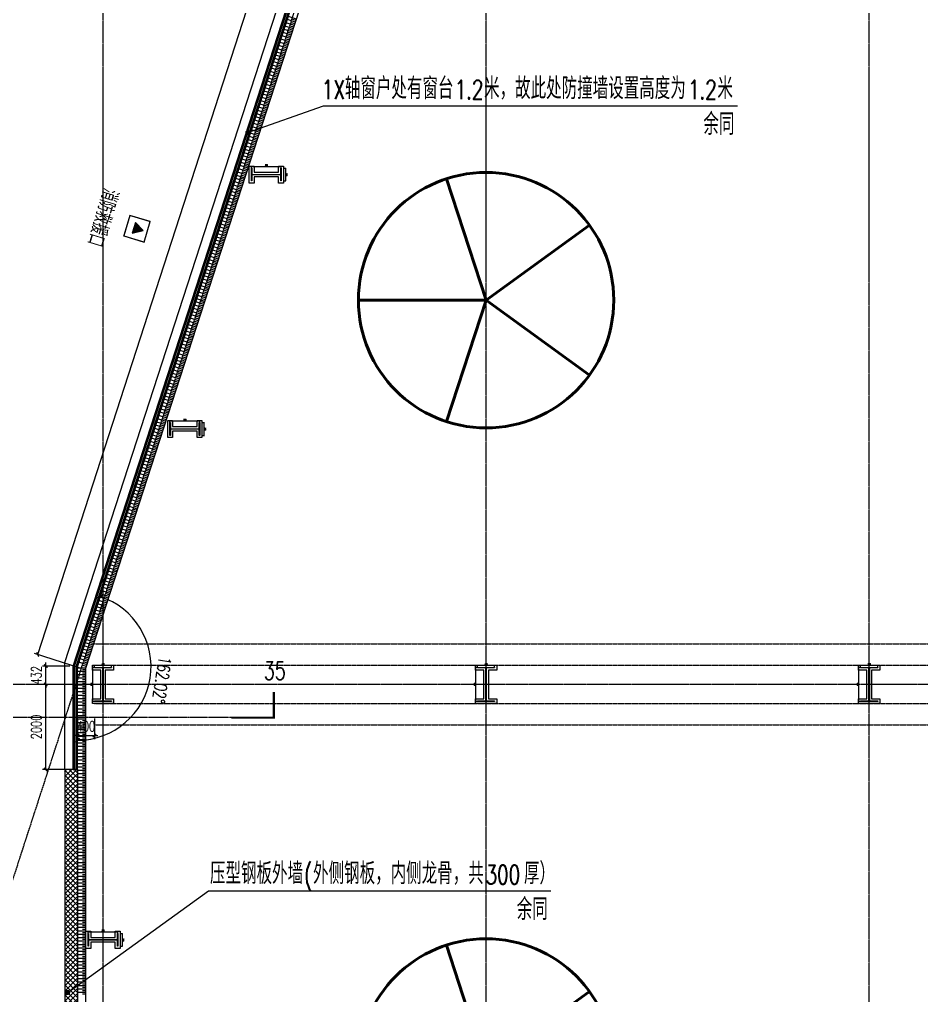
# Model space of a CAD drawing. Extents: x -954573 to 446329, y 489853 to 1226784.
# Drawn here: x -314816 to -293625, y 559563 to 582487 of the extents above; entities that cross this region are included whole.
import ezdxf

# ---------------------------------------------------------------- set-up
doc = ezdxf.new("R2010")
doc.units = 0
doc.header["$LTSCALE"] = 10
doc.header["$MEASUREMENT"] = 0
doc.linetypes.add('10平面$0$DOTE', pattern=[2.4200000000000004, 2, -0.2, 0.02, -0.2])
doc.linetypes.add('10平面$1$DASH', pattern=[0.35, 0.25, -0.1])
doc.layers.get('Defpoints').update_dxf_attribs({"color": 210})
for name, color, linetype in [('10平面$0$99平面图例外参$0$A-HATCH-2', 251, 'Continuous'), ('10平面$0$A-AXIS-D', 8, 'Continuous'), ('10平面$0$A-AXIS-DOTE', 8, '10平面$0$DOTE'), ('10平面$0$A-AXIS-DP', 8, 'Continuous'), ('10平面$0$A-HATCH-2', 8, 'Continuous'), ('10平面$0$A-LIN-V', 8, 'Continuous'), ('10平面$0$A-TEXT', 8, 'Continuous'), ('10平面$0$A-WINDOW', 8, 'Continuous'), ('10平面$0$AS-COLN', 8, 'Continuous'), ('10平面$0$AS-WALL', 8, 'Continuous'), ('10平面$0$DIM_SYMB', 8, 'Continuous'), ('10平面$0$PUB_HATCH', 8, 'Continuous'), ('10平面$0$PUB_TEXT', 8, 'Continuous'), ('10平面$0$RP-N2-01$0$$0$A-WIND-J', 8, 'Continuous'), ('10平面$0$RP-N2-01$0$A-WIND-J', 8, 'Continuous'), ('10平面$0$建-墙-幕', 8, 'Continuous'), ('A-LIN-V', 9, 'Continuous')]:
    doc.layers.add(name, color=color, linetype=linetype)
doc.styles.add('10平面$0$_TCH_DIM', font='SIMPLEX', dxfattribs={"bigfont": 'GBCBIG'})
doc.styles.add('10平面$0$_TCH_DIM_T3', font='SIMPLEX', dxfattribs={"width": 0.7058823529411765, "bigfont": 'GBCBIG'})
doc.styles.add('10平面$0$_TCH_LABEL', font='COMPLEX', dxfattribs={"bigfont": 'GBCBIG'})
doc.styles.add('10平面$0$A-DIM_T3', font='SIMPLEX', dxfattribs={"width": 0.7058823529411765, "bigfont": 'GBCBIG'})
doc.dimstyles.new('10平面$0$_TCH_ARCH&&10', dxfattribs={"dimtxt": 29.75, "dimasz": 10, "dimexe": 10, "dimexo": 10, "dimgap": 12.625, "dimtad": 1, "dimdec": 0, "dimzin": 0, "dimdsep": 46, "dimtxsty": '10平面$0$_TCH_DIM_T3', "dimblk": '10平面$0$_ArchTick', "dimcen": 0.09, "dimclrt": 7, "dimazin": 2, "dimtfac": 1, "dimtdec": 0, "dimtix": 1, "dimtmove": 2, "dimatfit": 3, "dimfxl": 0, "dimtolj": 1, "dimtzin": 0, "dimarcsym": 0})
doc.dimstyles.new('10平面$0$_TCH_ARCH&&80', dxfattribs={"dimtxt": 238, "dimasz": 80, "dimexe": 80, "dimexo": 80, "dimgap": 101, "dimtad": 1, "dimdec": 0, "dimzin": 0, "dimdsep": 46, "dimtxsty": '10平面$0$_TCH_DIM_T3', "dimblk": '10平面$0$_ArchTick', "dimcen": 0.09, "dimclrt": 7, "dimazin": 2, "dimtfac": 1, "dimtdec": 0, "dimtix": 1, "dimtmove": 2, "dimatfit": 3, "dimfxl": 0, "dimtolj": 1, "dimtzin": 0, "dimarcsym": 0})
doc.dimstyles.new('10平面$0$A-DIM&&100', dxfattribs={"dimtxt": 297.5, "dimasz": 100, "dimexe": 100, "dimexo": 100, "dimgap": 126.25, "dimtad": 1, "dimdec": 0, "dimzin": 0, "dimdsep": 46, "dimtxsty": '10平面$0$A-DIM_T3', "dimblk": '10平面$0$_ArchTick', "dimcen": 0.09, "dimclrt": 7, "dimazin": 2, "dimtfac": 1, "dimtdec": 0, "dimtix": 1, "dimtmove": 2, "dimatfit": 3, "dimfxl": 0, "dimtolj": 1, "dimtzin": 0, "dimarcsym": 0})

# ---------------------------------------------------------------- blocks, each defined once
blk = doc.blocks.new('10平面$0$_ArchTick')
at = {"color": 0, "linetype": 'ByBlock', "const_width": 0.4}
blk.add_lwpolyline([(-0.5, -0.5), (0.5, 0.5)], dxfattribs=at)
blk = doc.blocks.new('*D3167')
at = {"layer": '10平面$0$A-AXIS-D', "color": 0, "lineweight": -2}
for p, q in [((-92165.63582544774, -235832.401414949), (-92215.01556106885, -235984.5909077204)), ((-92717.79952016652, -239323.3011051312), (-92717.79952016653, -239163.3011051313))]:
    blk.add_line(p, q, dxfattribs=at)
blk.add_arc((-92717.79952016653, -237534.1827543791), 1729.118350752113, 270.0000000000006, 72.02371339751184, dxfattribs=at)
at = {"layer": 'Defpoints', "color": 0}
for p in [(-92134.77349068454, -235737.282981967), (-92717.79952016653, -237534.1827543791), (-91318.77318781512, -238550.3400218801), (-92717.79952016652, -239423.3011051312)]:
    blk.add_point(p, dxfattribs=at)
at = {"layer": '10平面$0$A-AXIS-D', "color": 0, "lineweight": -2, "xscale": 100, "yscale": 100, "zscale": 100}
for p, rotation in [((-92184.15322630567, -235889.4724747383), 162.0237133975118), ((-92717.79952016653, -239263.3011051313), 180.0000000000005)]:
    blk.add_blockref('10平面$0$_ArchTick', p, dxfattribs=dict(at, rotation=rotation))
at = {"layer": '10平面$0$A-AXIS-D', "color": 7, "insert": (-90738.29035641355, -237847.2863066415), "char_height": 297.5, "attachment_point": 5, "rotation": 261.01185669875827, "style": '10平面$0$A-DIM_T3'}
blk.add_mtext('\\A1;162.02°', dxfattribs=at)
blk = doc.blocks.new('10平面$0$4324324')
at = {"layer": '10平面$0$A-HATCH-2', "linetype": '10平面$1$DASH'}
for p, q in [((-313054.1845319091, 567819.9999928264), (-128854.1845319089, 567819.9999983251)), ((-313054.1845319091, 567319.9999928264), (-128854.1845319088, 567319.999998325)), ((-313054.1845319091, 566419.8959994324), (-128854.1845319088, 566419.8959939337)), ((-313054.1845319091, 565919.8959994324), (-128854.1845319089, 565919.8959939338))]:
    blk.add_line(p, q, dxfattribs=at)
blk = doc.blocks.new('10平面$0$w4324324')
at = {"layer": '10平面$0$A-HATCH-2', "lineweight": 60}
for p, q in [((-1694760.399681418, 683604.9999961873), (-1694760.399681418, 686604.9999961873)), ((-1694760.399681418, 683604.9999961875), (-1697613.569230303, 684532.0509793123)), ((-1694760.399681418, 683604.9999961873), (-1691907.230132533, 684532.0509793122)), ((-1694760.399681418, 683604.9999961874), (-1696523.755438295, 681177.9490130626)), ((-1694760.399681418, 683604.9999961874), (-1692997.043924541, 681177.9490130625))]:
    blk.add_line(p, q, dxfattribs=at)
blk.add_circle((-1694760.399681418, 683604.9999961873), 3000, dxfattribs=at)
blk = doc.blocks.new('10平面$0$342343')
at = {"layer": '10平面$0$A-LIN-V'}
for p in [(1030710.399681424, 103555.6676205142), (1048710.399681419, 103555.6676205139)]:
    blk.add_blockref('10平面$0$w4324324', p, dxfattribs=at)
blk = doc.blocks.new('*D3408')
at = {"layer": '10平面$0$A-AXIS-DP', "color": 0, "lineweight": -2}
for p, q in [((-165054.1845319085, 621029.9999961833), (-165054.1845319085, 621078.7499961833)), ((-165054.1845319085, 621068.7499961833), (-164654.1845319085, 621068.7499961833)), ((-164654.1845319085, 621029.9999961833), (-164654.1845319085, 621078.7499961833))]:
    blk.add_line(p, q, dxfattribs=at)
at = {"layer": 'Defpoints', "color": 0}
for p in [(-164654.1845319085, 621068.7499961833), (-165054.1845319085, 621019.9999961833), (-164654.1845319085, 621019.9999961833)]:
    blk.add_point(p, dxfattribs=at)
at = {"layer": '10平面$0$A-AXIS-DP', "color": 0, "lineweight": -2, "xscale": 10, "yscale": 10, "zscale": 10, "rotation": 180}
blk.add_blockref('10平面$0$_ArchTick', (-165054.1845319085, 621068.7499961833), dxfattribs=at)
at = {"layer": '10平面$0$A-AXIS-DP', "color": 0, "lineweight": -2, "xscale": 10, "yscale": 10, "zscale": 10}
blk.add_blockref('10平面$0$_ArchTick', (-164654.1845319085, 621068.7499961833), dxfattribs=at)
at = {"layer": '10平面$0$A-AXIS-DP', "color": 7, "insert": (-164854.1845319085, 621096.2499961833), "char_height": 29.75, "attachment_point": 5, "style": '10平面$0$_TCH_DIM_T3'}
blk.add_mtext('\\A1;400', dxfattribs=at)
blk = doc.blocks.new('*D3409')
at = {"layer": '10平面$0$A-AXIS-DP', "color": 0, "lineweight": -2}
for p, q in [((-165064.1845319085, 621019.9999961836), (-165105.4345319085, 621019.9999961836)), ((-165095.4345319085, 620219.9999961836), (-165095.4345319085, 621019.9999961836)), ((-165064.1845319085, 620219.9999961836), (-165105.4345319085, 620219.9999961836))]:
    blk.add_line(p, q, dxfattribs=at)
at = {"layer": 'Defpoints', "color": 0}
for p in [(-165095.4345319085, 621019.9999961836), (-165054.1845319085, 621019.9999961836), (-165054.1845319085, 620219.9999961836)]:
    blk.add_point(p, dxfattribs=at)
at = {"layer": '10平面$0$A-AXIS-DP', "color": 0, "lineweight": -2, "xscale": 10, "yscale": 10, "zscale": 10}
for p, rotation in [((-165095.4345319085, 621019.9999961836), 90), ((-165095.4345319085, 620219.9999961836), 270)]:
    blk.add_blockref('10平面$0$_ArchTick', p, dxfattribs=dict(at, rotation=rotation))
at = {"layer": '10平面$0$A-AXIS-DP', "color": 7, "insert": (-165122.9345319083, 620619.9999961834), "char_height": 29.75, "attachment_point": 5, "rotation": 90, "style": '10平面$0$_TCH_DIM_T3'}
blk.add_mtext('\\A1;800', dxfattribs=at)
blk = doc.blocks.new('*D3404')
at = {"layer": '10平面$0$A-AXIS-DP', "color": 0, "lineweight": -2}
for p, q in [((-195789.9992261842, 766879.9996079458), (-195789.9992261842, 766928.7496079458)), ((-195789.9992261842, 766918.7496079458), (-195489.9992261842, 766918.7496079458)), ((-195489.9992261842, 766879.9996079458), (-195489.9992261842, 766928.7496079458))]:
    blk.add_line(p, q, dxfattribs=at)
at = {"layer": 'Defpoints', "color": 0}
for p in [(-195789.9992261842, 766869.9996079458), (-195489.9992261842, 766918.7496079458), (-195489.9992261842, 766869.9996079458)]:
    blk.add_point(p, dxfattribs=at)
at = {"layer": '10平面$0$A-AXIS-DP', "color": 0, "lineweight": -2, "xscale": 10, "yscale": 10, "zscale": 10, "rotation": 180}
blk.add_blockref('10平面$0$_ArchTick', (-195789.9992261842, 766918.7496079458), dxfattribs=at)
at = {"layer": '10平面$0$A-AXIS-DP', "color": 0, "lineweight": -2, "xscale": 10, "yscale": 10, "zscale": 10}
blk.add_blockref('10平面$0$_ArchTick', (-195489.9992261842, 766918.7496079458), dxfattribs=at)
at = {"layer": '10平面$0$A-AXIS-DP', "color": 7, "insert": (-195639.9992261842, 766946.2496079458), "char_height": 29.75, "attachment_point": 5, "style": '10平面$0$_TCH_DIM_T3'}
blk.add_mtext('\\A1;300', dxfattribs=at)
blk = doc.blocks.new('*D3405')
at = {"layer": '10平面$0$A-AXIS-DP', "color": 0, "lineweight": -2}
for p, q in [((-195799.9992261842, 766819.999607946), (-195841.2492261842, 766819.999607946)), ((-195831.2492261842, 766119.999607946), (-195831.2492261842, 766819.999607946)), ((-195799.9992261842, 766119.999607946), (-195841.2492261842, 766119.999607946))]:
    blk.add_line(p, q, dxfattribs=at)
at = {"layer": 'Defpoints', "color": 0}
for p in [(-195831.2492261842, 766819.999607946), (-195789.9992261842, 766819.999607946), (-195789.9992261842, 766119.999607946)]:
    blk.add_point(p, dxfattribs=at)
at = {"layer": '10平面$0$A-AXIS-DP', "color": 0, "lineweight": -2, "xscale": 10, "yscale": 10, "zscale": 10}
for p, rotation in [((-195831.2492261842, 766819.999607946), 90), ((-195831.2492261842, 766119.999607946), 270)]:
    blk.add_blockref('10平面$0$_ArchTick', p, dxfattribs=dict(at, rotation=rotation))
at = {"layer": '10平面$0$A-AXIS-DP', "color": 7, "insert": (-195858.749226184, 766469.9996079459), "char_height": 29.75, "attachment_point": 5, "rotation": 90, "style": '10平面$0$_TCH_DIM_T3'}
blk.add_mtext('\\A1;700', dxfattribs=at)
blk = doc.blocks.new('10平面$0$RP-N2-01$0$$0$xfjy')
at = {"layer": '10平面$0$RP-N2-01$0$$0$A-WIND-J'}
h = blk.add_hatch(color=256, dxfattribs=at)
h.dxf.hatch_style = 1
h.paths.add_polyline_path([(1141875.51026997, -26213.79329991341), (1142135.317891121, -26213.79329997301), (1142005.414080501, -25988.79329991341)])
at = {"layer": '10平面$0$RP-N2-01$0$$0$A-WIND-J', "const_width": 25}
blk.add_lwpolyline([(1141755.41408062, -25888.79329991341), (1141755.41408059, -26388.79329997301), (1142255.41408056, -26388.79329997301), (1142255.41408059, -25888.79329991341)], close=True, dxfattribs=at)
at = {"layer": '10平面$0$RP-N2-01$0$$0$A-WIND-J'}
for points in [[(1141755.41408059, -26388.79329997301), (1142255.41408056, -26388.79329997301), (1142255.41408059, -25888.79329991341), (1141755.41408062, -25888.79329991341)], [(1141875.51026997, -26213.79329991341), (1142135.317891121, -26213.79329997301), (1142005.414080501, -25988.79329991341)]]:
    blk.add_lwpolyline(points, close=True, dxfattribs=at)
blk = doc.blocks.new('10平面$0$RP-N2-01$0$xfjy')
at = {"layer": '10平面$0$RP-N2-01$0$$0$A-WIND-J'}
blk.add_blockref('10平面$0$RP-N2-01$0$$0$xfjy', (-9.778887033462524e-09, -2.688466338440776e-08), dxfattribs=at)
blk = doc.blocks.new('10平面$0$1232')
at = {"layer": '10平面$0$RP-N2-01$0$A-WIND-J', "rotation": 253.2410415830264}
blk.add_blockref('10平面$0$RP-N2-01$0$xfjy', (42263.97373300936, 1663535.790425852, 2.277138890588448e-06), dxfattribs=at)
at = {"layer": '10平面$0$A-TEXT', "style": '10平面$0$_TCH_DIM'}
blk.add_text('消防救援口', height=384.1008668433462, rotation=253.2410415830264, dxfattribs=at).set_placement((-312841.4121672908, 578551.2238744152, 2.277138890588448e-06))
blk = doc.blocks.new('10平面$0$99平面图例外参$0$$LinePat$填挖边坡')
at = {"color": 0}
for p, q in [((0, 0), (0, -1500)), ((300, 0), (300, -600))]:
    blk.add_line(p, q, dxfattribs=at)
at = {"layer": 'Defpoints', "color": 0}
blk.add_point((600, 0), dxfattribs=at)
blk = doc.blocks.new('10平面$0$34242343243')
at = {"layer": '10平面$0$A-LIN-V'}
for p, q in [((-313254.1842961743, 567254.1830299611), (-299453.8060056148, 609787.2696949749)), ((-313254.1842961743, 548719.9479951008), (-313254.1842961743, 567254.1830299611))]:
    blk.add_line(p, q, dxfattribs=at)
at = {"layer": '10平面$0$99平面图例外参$0$A-HATCH-2', "color": 203, "yscale": 0.1333333333333333, "zscale": 0.1333333333333333}
for p, xscale, rotation in [((-308307.8122013816, 582499.0167986967), 0.1335601097542633, 252.0237134181383), ((-308382.0077840277, 582270.3442883927), 0.1335601097542633, 252.0237134181383), ((-308357.2759231456, 582346.568458494), 0.1335601097542633, 252.0237134181383), ((-308332.5440622636, 582422.7926285954), 0.1335601097542633, 252.0237134181383), ((-308456.2033666737, 582041.6717780887), 0.1335601097542633, 252.0237134181383), ((-308431.4715057917, 582117.89594819), 0.1335601097542633, 252.0237134181383), ((-308406.7396449097, 582194.1201182914), 0.1335601097542633, 252.0237134181383), ((-308530.3989493198, 581812.9992677846), 0.1335601097542633, 252.0237134181383), ((-308505.6670884378, 581889.223437886), 0.1335601097542633, 252.0237134181383), ((-308480.9352275557, 581965.4476079873), 0.1335601097542633, 252.0237134181383), ((-308604.5945319659, 581584.3267574806), 0.1335601097542633, 252.0237134181383), ((-308579.8626710839, 581660.550927582), 0.1335601097542633, 252.0237134181383), ((-308555.1308102019, 581736.7750976833), 0.1335601097542633, 252.0237134181383), ((-308678.790114612, 581355.6542471766), 0.1335601097542633, 252.0237134181383), ((-308654.0582537299, 581431.8784172779), 0.1335601097542633, 252.0237134181383), ((-308629.3263928479, 581508.1025873793), 0.1335601097542633, 252.0237134181383), ((-308752.985697258, 581126.9817368727), 0.1335601097542633, 252.0237134181383), ((-308728.253836376, 581203.2059069739), 0.1335601097542633, 252.0237134181383), ((-308703.521975494, 581279.4300770753), 0.1335601097542633, 252.0237134181383), ((-308827.1812799042, 580898.3092265687), 0.1335601097542633, 252.0237134181383), ((-308802.4494190221, 580974.53339667), 0.1335601097542633, 252.0237134181383), ((-308777.7175581401, 581050.7575667714), 0.1335601097542633, 252.0237134181383), ((-308901.3768625502, 580669.6367162646), 0.1335601097542633, 252.0237134181383), ((-308876.6450016682, 580745.860886366), 0.1335601097542633, 252.0237134181383), ((-308851.9131407862, 580822.0850564673), 0.1335601097542633, 252.0237134181383), ((-308975.5724451963, 580440.9642059606), 0.1335601097542633, 252.0237134181383), ((-308950.8405843143, 580517.188376062), 0.1335601097542633, 252.0237134181383), ((-308926.1087234322, 580593.4125461633), 0.1335601097542633, 252.0237134181383), ((-309049.7680278424, 580212.2916956566), 0.1335601097542633, 252.0237134181383), ((-309025.0361669603, 580288.515865758), 0.1335601097542633, 252.0237134181383), ((-309000.3043060783, 580364.7400358593), 0.1335601097542633, 252.0237134181383), ((-309123.9636104885, 579983.6191853526), 0.1335601097542633, 252.0237134181383), ((-309099.2317496064, 580059.8433554539), 0.1335601097542633, 252.0237134181383), ((-309074.4998887244, 580136.0675255553), 0.1335601097542633, 252.0237134181383), ((-309198.1591931345, 579754.9466750486), 0.1335601097542633, 252.0237134181383), ((-309173.4273322525, 579831.1708451499), 0.1335601097542633, 252.0237134181383), ((-309148.6954713705, 579907.3950152512), 0.1335601097542633, 252.0237134181383), ((-309272.3547757806, 579526.2741647445), 0.1335601097542633, 252.0237134181383), ((-309247.6229148986, 579602.4983348459), 0.1335601097542633, 252.0237134181383), ((-309222.8910540165, 579678.7225049472), 0.1335601097542633, 252.0237134181383), ((-309346.5503584267, 579297.6016544405), 0.1335601097542633, 252.0237134181383), ((-309321.8184975447, 579373.8258245419), 0.1335601097542633, 252.0237134181383), ((-309297.0866366627, 579450.0499946432), 0.1335601097542633, 252.0237134181383), ((-309420.7459410728, 579068.9291441365), 0.1335601097542633, 252.0237134181383), ((-309396.0140801907, 579145.1533142378), 0.1335601097542633, 252.0237134181383), ((-309371.2822193087, 579221.3774843392), 0.1335601097542633, 252.0237134181383), ((-309494.9415237188, 578840.2566338325), 0.1335601097542633, 252.0237134181383), ((-309470.2096628368, 578916.4808039338), 0.1335601097542633, 252.0237134181383), ((-309445.4778019548, 578992.7049740352), 0.1335601097542633, 252.0237134181383), ((-309569.1371063649, 578611.5841235286), 0.1335601097542633, 252.0237134181383), ((-309544.4052454829, 578687.8082936299), 0.1335601097542633, 252.0237134181383), ((-309519.6733846008, 578764.0324637312), 0.1335601097542633, 252.0237134181383), ((-309643.332689011, 578382.9116132245), 0.1335601097542633, 252.0237134181383), ((-309618.600828129, 578459.1357833259), 0.1335601097542633, 252.0237134181383), ((-309593.868967247, 578535.3599534272), 0.1335601097542633, 252.0237134181383), ((-309717.5282716571, 578154.2391029205), 0.1335601097542633, 252.0237134181383), ((-309692.796410775, 578230.4632730219), 0.1335601097542633, 252.0237134181383), ((-309668.064549893, 578306.6874431232), 0.1335601097542633, 252.0237134181383), ((-309791.7238543032, 577925.5665926165), 0.1335601097542633, 252.0237134181383), ((-309766.9919934211, 578001.7907627178), 0.1335601097542633, 252.0237134181383), ((-309742.2601325391, 578078.0149328192), 0.1335601097542633, 252.0237134181383), ((-309865.9194369492, 577696.8940823125), 0.1335601097542633, 252.0237134181383), ((-309841.1875760672, 577773.1182524138), 0.1335601097542633, 252.0237134181383), ((-309816.4557151852, 577849.3424225152), 0.1335601097542633, 252.0237134181383), ((-309940.1150195953, 577468.2215720084), 0.1335601097542633, 252.0237134181383), ((-309915.3831587133, 577544.4457421098), 0.1335601097542633, 252.0237134181383), ((-309890.6512978313, 577620.6699122111), 0.1335601097542633, 252.0237134181383), ((-310014.3106022414, 577239.5490617044), 0.1335601097542633, 252.0237134181383), ((-309989.5787413593, 577315.7732318058), 0.1335601097542633, 252.0237134181383), ((-309964.8468804773, 577391.9974019071), 0.1335601097542633, 252.0237134181383), ((-310088.5061848875, 577010.8765514004), 0.1335601097542633, 252.0237134181383), ((-310063.7743240055, 577087.1007215017), 0.1335601097542633, 252.0237134181383), ((-310039.0424631234, 577163.3248916031), 0.1335601097542633, 252.0237134181383), ((-310162.7017675336, 576782.2040410964), 0.1335601097542633, 252.0237134181383), ((-310137.9699066515, 576858.4282111977), 0.1335601097542633, 252.0237134181383), ((-310113.2380457695, 576934.6523812991), 0.1335601097542633, 252.0237134181383), ((-310236.8973501796, 576553.5315307924), 0.1335601097542633, 252.0237134181383), ((-310212.1654892976, 576629.7557008937), 0.1335601097542633, 252.0237134181383), ((-310187.4336284156, 576705.979870995), 0.1335601097542633, 252.0237134181383), ((-310311.0929328257, 576324.8590204883), 0.1335601097542633, 252.0237134181383), ((-310286.3610719437, 576401.0831905897), 0.1335601097542633, 252.0237134181383), ((-310261.6292110616, 576477.307360691), 0.1335601097542633, 252.0237134181383), ((-310385.2885154718, 576096.1865101844), 0.1335601097542633, 252.0237134181383), ((-310360.5566545898, 576172.4106802858), 0.1335601097542633, 252.0237134181383), ((-310335.8247937078, 576248.634850387), 0.1335601097542633, 252.0237134181383), ((-310459.4840981179, 575867.5139998804), 0.1335601097542633, 252.0237134181383), ((-310434.7522372358, 575943.7381699817), 0.1335601097542633, 252.0237134181383), ((-310410.0203763538, 576019.9623400831), 0.1335601097542633, 252.0237134181383), ((-310533.679680764, 575638.8414895764), 0.1335601097542633, 252.0237134181383), ((-310508.9478198819, 575715.0656596777), 0.1335601097542633, 252.0237134181383), ((-310484.2159589999, 575791.2898297791), 0.1335601097542633, 252.0237134181383), ((-310607.87526341, 575410.1689792724), 0.1335601097542633, 252.0237134181383), ((-310583.143402528, 575486.3931493737), 0.1335601097542633, 252.0237134181383), ((-310558.411541646, 575562.617319475), 0.1335601097542633, 252.0237134181383), ((-310682.0708460561, 575181.4964689683), 0.1335601097542633, 252.0237134181383), ((-310657.3389851741, 575257.7206390697), 0.1335601097542633, 252.0237134181383), ((-310632.6071242921, 575333.944809171), 0.1335601097542633, 252.0237134181383), ((-310756.2664287022, 574952.8239586643), 0.1335601097542633, 252.0237134181383), ((-310731.5345678201, 575029.0481287657), 0.1335601097542633, 252.0237134181383), ((-310706.8027069381, 575105.272298867), 0.1335601097542633, 252.0237134181383), ((-310830.4620113483, 574724.1514483603), 0.1335601097542633, 252.0237134181383), ((-310805.7301504663, 574800.3756184616), 0.1335601097542633, 252.0237134181383), ((-310780.9982895842, 574876.599788563), 0.1335601097542633, 252.0237134181383), ((-310904.6575939943, 574495.4789380563), 0.1335601097542633, 252.0237134181383), ((-310879.9257331123, 574571.7031081576), 0.1335601097542633, 252.0237134181383), ((-310855.1938722303, 574647.927278259), 0.1335601097542633, 252.0237134181383), ((-310978.8531766404, 574266.8064277522), 0.1335601097542633, 252.0237134181383), ((-310954.1213157584, 574343.0305978536), 0.1335601097542633, 252.0237134181383), ((-310929.3894548764, 574419.2547679549), 0.1335601097542633, 252.0237134181383), ((-311053.0487592865, 574038.1339174482), 0.1335601097542633, 252.0237134181383), ((-311028.3168984045, 574114.3580875496), 0.1335601097542633, 252.0237134181383), ((-311003.5850375224, 574190.5822576509), 0.1335601097542633, 252.0237134181383), ((-311127.2443419326, 573809.4614071443), 0.1335601097542633, 252.0237134181383), ((-311102.5124810506, 573885.6855772457), 0.1335601097542633, 252.0237134181383), ((-311077.7806201685, 573961.9097473469), 0.1335601097542633, 252.0237134181383), ((-311201.4399245786, 573580.7888968403), 0.1335601097542633, 252.0237134181383), ((-311176.7080636966, 573657.0130669416), 0.1335601097542633, 252.0237134181383), ((-311151.9762028146, 573733.237237043), 0.1335601097542633, 252.0237134181383), ((-311275.6355072247, 573352.1163865363), 0.1335601097542633, 252.0237134181383), ((-311250.9036463427, 573428.3405566376), 0.1335601097542633, 252.0237134181383), ((-311226.1717854607, 573504.564726739), 0.1335601097542633, 252.0237134181383), ((-311374.5629507529, 573047.2197061309), 0.1335601097542633, 252.0237134181383), ((-311349.8310898708, 573123.4438762323), 0.1335601097542633, 252.0237134181383), ((-311325.0992289888, 573199.6680463336), 0.1335601097542633, 252.0237134181383), ((-311300.3673681068, 573275.8922164349), 0.1335601097542633, 252.0237134181383), ((-311448.7585333989, 572818.5471958269), 0.1335601097542633, 252.0237134181383), ((-311424.0266725169, 572894.7713659282), 0.1335601097542633, 252.0237134181383), ((-311399.2948116349, 572970.9955360296), 0.1335601097542633, 252.0237134181383), ((-311522.954116045, 572589.8746855229), 0.1335601097542633, 252.0237134181383), ((-311498.222255163, 572666.0988556242), 0.1335601097542633, 252.0237134181383), ((-311473.4903942809, 572742.3230257255), 0.1335601097542633, 252.0237134181383), ((-311597.1496986911, 572361.2021752188), 0.1335601097542633, 252.0237134181383), ((-311572.4178378091, 572437.4263453202), 0.1335601097542633, 252.0237134181383), ((-311547.6859769271, 572513.6505154215), 0.1335601097542633, 252.0237134181383), ((-311671.3452813372, 572132.5296649148), 0.1335601097542633, 252.0237134181383), ((-311646.6134204551, 572208.7538350162), 0.1335601097542633, 252.0237134181383), ((-311621.8815595731, 572284.9780051175), 0.1335601097542633, 252.0237134181383), ((-311745.5408639832, 571903.8571546108), 0.1335601097542633, 252.0237134181383), ((-311720.8090031012, 571980.0813247121), 0.1335601097542633, 252.0237134181383), ((-311696.0771422192, 572056.3054948135), 0.1335601097542633, 252.0237134181383), ((-311819.7364466293, 571675.1846443068), 0.1335601097542633, 252.0237134181383), ((-311795.0045857473, 571751.4088144081), 0.1335601097542633, 252.0237134181383), ((-311770.2727248652, 571827.6329845095), 0.1335601097542633, 252.0237134181383), ((-311893.9320292754, 571446.5121340028), 0.1335601097542633, 252.0237134181383), ((-311869.2001683934, 571522.7363041041), 0.1335601097542633, 252.0237134181383), ((-311844.4683075114, 571598.9604742054), 0.1335601097542633, 252.0237134181383), ((-311968.1276119215, 571217.8396236987), 0.1335601097542633, 252.0237134181383), ((-311943.3957510394, 571294.0637938001), 0.1335601097542633, 252.0237134181383), ((-311918.6638901574, 571370.2879639014), 0.1335601097542633, 252.0237134181383), ((-312042.3231945676, 570989.1671133948), 0.1335601097542633, 252.0237134181383), ((-312017.5913336856, 571065.3912834962), 0.1335601097542633, 252.0237134181383), ((-311992.8594728035, 571141.6154535975), 0.1335601097542633, 252.0237134181383), ((-312116.5187772136, 570760.4946030908), 0.1335601097542633, 252.0237134181383), ((-312091.7869163316, 570836.7187731921), 0.1335601097542633, 252.0237134181383), ((-312067.0550554496, 570912.9429432935), 0.1335601097542633, 252.0237134181383), ((-312190.7143598597, 570531.8220927868), 0.1335601097542633, 252.0237134181383), ((-312165.9824989777, 570608.0462628881), 0.1335601097542633, 252.0237134181383), ((-312141.2506380957, 570684.2704329895), 0.1335601097542633, 252.0237134181383), ((-312264.9099425058, 570303.1495824828), 0.1335601097542633, 252.0237134181383), ((-312240.1780816237, 570379.3737525841), 0.1335601097542633, 252.0237134181383), ((-312215.4462207417, 570455.5979226854), 0.1335601097542633, 252.0237134181383), ((-312339.1055251519, 570074.4770721787), 0.1335601097542633, 252.0237134181383), ((-312314.3736642699, 570150.7012422801), 0.1335601097542633, 252.0237134181383), ((-312289.6418033878, 570226.9254123814), 0.1335601097542633, 252.0237134181383), ((-312413.3011077979, 569845.8045618747), 0.1335601097542633, 252.0237134181383), ((-312388.5692469159, 569922.028731976), 0.1335601097542633, 252.0237134181383), ((-312363.8373860339, 569998.2529020774), 0.1335601097542633, 252.0237134181383), ((-312487.496690444, 569617.1320515707), 0.1335601097542633, 252.0237134181383), ((-312462.764829562, 569693.356221672), 0.1335601097542633, 252.0237134181383), ((-312438.03296868, 569769.5803917734), 0.1335601097542633, 252.0237134181383), ((-312561.6922730901, 569388.4595412667), 0.1335601097542633, 252.0237134181383), ((-312536.9604122081, 569464.683711368), 0.1335601097542633, 252.0237134181383), ((-312512.228551326, 569540.9078814693), 0.1335601097542633, 252.0237134181383), ((-312635.8878557362, 569159.7870309626), 0.1335601097542633, 252.0237134181383), ((-312611.1559948542, 569236.011201064), 0.1335601097542633, 252.0237134181383), ((-312586.4241339721, 569312.2353711653), 0.1335601097542633, 252.0237134181383), ((-312710.0834383823, 568931.1145206586), 0.1335601097542633, 252.0237134181383), ((-312685.3515775002, 569007.33869076), 0.1335601097542633, 252.0237134181383), ((-312660.6197166182, 569083.5628608613), 0.1335601097542633, 252.0237134181383), ((-312784.2790210284, 568702.4420103547), 0.1335601097542633, 252.0237134181383), ((-312759.5471601463, 568778.666180456), 0.1335601097542633, 252.0237134181383), ((-312734.8152992643, 568854.8903505574), 0.1335601097542633, 252.0237134181383), ((-312858.4746036744, 568473.7695000507), 0.1335601097542633, 252.0237134181383), ((-312833.7427427924, 568549.993670152), 0.1335601097542633, 252.0237134181383), ((-312809.0108819104, 568626.2178402534), 0.1335601097542633, 252.0237134181383), ((-312932.6701863205, 568245.0969897467), 0.1335601097542633, 252.0237134181383), ((-312907.9383254385, 568321.321159848), 0.1335601097542633, 252.0237134181383), ((-312883.2064645565, 568397.5453299494), 0.1335601097542633, 252.0237134181383), ((-313006.8657689666, 568016.4244794426), 0.1335601097542633, 252.0237134181383), ((-312982.1339080845, 568092.648649544), 0.1335601097542633, 252.0237134181383), ((-312957.4020472025, 568168.8728196453), 0.1335601097542633, 252.0237134181383), ((-313081.0613516127, 567787.7519691386), 0.1335601097542633, 252.0237134181383), ((-313056.3294907307, 567863.97613924), 0.1335601097542633, 252.0237134181383), ((-313031.5976298486, 567940.2003093413), 0.1335601097542633, 252.0237134181383), ((-313155.2569342587, 567559.0794588346), 0.1335601097542633, 252.0237134181383), ((-313130.5250733767, 567635.303628936), 0.1335601097542633, 252.0237134181383), ((-313105.7932124947, 567711.5277990373), 0.1335601097542633, 252.0237134181383), ((-313229.4525169048, 567330.4069485306), 0.1335601097542633, 252.0237134181383), ((-313204.7206560228, 567406.6311186319), 0.1335601097542633, 252.0237134181383), ((-313179.9887951408, 567482.8552887333), 0.1335601097542633, 252.0237134181383), ((-313254.1842964179, 567254.1827784292), 0.1337246376890766, 270.0000000008202), ((-313254.1842964167, 567173.9479958158), 0.1337246376890766, 270.0000000008202), ((-313254.1842964156, 567093.7132132023), 0.1337246376890766, 270.0000000008202), ((-313254.1842964144, 567013.4784305888), 0.1337246376890766, 270.0000000008202), ((-313254.1842964133, 566933.2436479755), 0.1337246376890766, 270.0000000008202), ((-313254.1842964121, 566853.008865362), 0.1337246376890766, 270.0000000008202), ((-313254.184296411, 566772.7740827486), 0.1337246376890766, 270.0000000008202), ((-313254.1842964098, 566692.5393001351), 0.1337246376890766, 270.0000000008202), ((-313254.1842964087, 566612.3045175216), 0.1337246376890766, 270.0000000008202), ((-313254.1842964075, 566532.0697349082), 0.1337246376890766, 270.0000000008202), ((-313254.1842964064, 566451.8349522948), 0.1337246376890766, 270.0000000008202), ((-313254.1842964052, 566371.6001696814), 0.1337246376890766, 270.0000000008202), ((-313254.1842964041, 566291.3653870679), 0.1337246376890766, 270.0000000008202), ((-313254.1842964029, 566211.1306044544), 0.1337246376890766, 270.0000000008202), ((-313254.1842964018, 566130.895821841), 0.1337246376890766, 270.0000000008202), ((-313254.1842964006, 566050.6610392275), 0.1337246376890766, 270.0000000008202), ((-313254.1842963995, 565970.4262566142), 0.1337246376890766, 270.0000000008202), ((-313254.1842963984, 565890.1914740007), 0.1337246376890766, 270.0000000008202), ((-313254.1842963972, 565809.9566913872), 0.1337246376890766, 270.0000000008202), ((-313254.184296396, 565729.7219087738), 0.1337246376890766, 270.0000000008202), ((-313254.1842963949, 565649.4871261603), 0.1337246376890766, 270.0000000008202), ((-313254.1842963938, 565569.2523435468), 0.1337246376890766, 270.0000000008202), ((-313254.1842963926, 565489.0175609335), 0.1337246376890766, 270.0000000008202), ((-313254.1842963914, 565408.78277832), 0.1337246376890766, 270.0000000008202), ((-313254.1842963903, 565328.5479957066), 0.1337246376890766, 270.0000000008202), ((-313254.1842963892, 565248.3132130931), 0.1337246376890766, 270.0000000008202), ((-313254.184296388, 565168.0784304796), 0.1337246376890766, 270.0000000008202), ((-313254.1842963868, 565087.8436478662), 0.1337246376890766, 270.0000000008202), ((-313254.1842963857, 565007.6088652527), 0.1337246376890766, 270.0000000008202), ((-313254.1842963846, 564927.3740826393), 0.1337246376890766, 270.0000000008202), ((-313254.1842963834, 564847.1393000259), 0.1337246376890766, 270.0000000008202), ((-313254.1842963822, 564766.9045174124), 0.1337246376890766, 270.0000000008202), ((-313254.1842963811, 564686.669734799), 0.1337246376890766, 270.0000000008202), ((-313254.18429638, 564606.4349521855), 0.1337246376890766, 270.0000000008202), ((-313254.1842963788, 564526.200169572), 0.1337246376890766, 270.0000000008202), ((-313254.1842963776, 564445.9653869587), 0.1337246376890766, 270.0000000008202), ((-313254.1842963765, 564365.7306043452), 0.1337246376890766, 270.0000000008202), ((-313254.1842963754, 564285.4958217317), 0.1337246376890766, 270.0000000008202), ((-313254.1842963742, 564205.2610391183), 0.1337246376890766, 270.0000000008202), ((-313254.184296373, 564125.0262565048), 0.1337246376890766, 270.0000000008202), ((-313254.1842963719, 564044.7914738914), 0.1337246376890766, 270.0000000008202), ((-313254.1842963708, 563964.556691278), 0.1337246376890766, 270.0000000008202), ((-313254.1842963696, 563884.3219086645), 0.1337246376890766, 270.0000000008202), ((-313254.1842963685, 563804.0871260511), 0.1337246376890766, 270.0000000008202), ((-313254.1842963673, 563723.8523434376), 0.1337246376890766, 270.0000000008202), ((-313254.1842963662, 563643.6175608241), 0.1337246376890766, 270.0000000008202), ((-313254.184296365, 563563.3827782107), 0.1337246376890766, 270.0000000008202), ((-313254.1842963639, 563483.1479955973), 0.1337246376890766, 270.0000000008202), ((-313254.1842963627, 563402.9132129839), 0.1337246376890766, 270.0000000008202), ((-313254.1842963616, 563322.6784303704), 0.1337246376890766, 270.0000000008202), ((-313254.1842963604, 563242.4436477569), 0.1337246376890766, 270.0000000008202), ((-313254.1842963593, 563162.2088651435), 0.1337246376890766, 270.0000000008202), ((-313254.1842963581, 563081.97408253), 0.1337246376890766, 270.0000000008202), ((-313254.184296357, 563001.7392999165), 0.1337246376890766, 270.0000000008202), ((-313254.1842963558, 562921.5045173032), 0.1337246376890766, 270.0000000008202), ((-313254.1842963547, 562841.2697346897), 0.1337246376890766, 270.0000000008202), ((-313254.1842963535, 562761.0349520763), 0.1337246376890766, 270.0000000008202), ((-313254.1842963524, 562680.8001694628), 0.1337246376890766, 270.0000000008202), ((-313254.1842963513, 562600.5653868493), 0.1337246376890766, 270.0000000008202), ((-313254.1842963501, 562520.3306042359), 0.1337246376890766, 270.0000000008202), ((-313254.1842963489, 562440.0958216225), 0.1337246376890766, 270.0000000008202), ((-313254.1842963478, 562359.8610390091), 0.1337246376890766, 270.0000000008202), ((-313254.1842963467, 562279.6262563956), 0.1337246376890766, 270.0000000008202), ((-313254.1842963455, 562199.3914737821), 0.1337246376890766, 270.0000000008202), ((-313254.1842963443, 562119.1566911687), 0.1337246376890766, 270.0000000008202), ((-313254.1842963432, 562038.9219085552), 0.1337246376890766, 270.0000000008202), ((-313254.1842963421, 561958.6871259419), 0.1337246376890766, 270.0000000008202), ((-313254.1842963409, 561878.4523433284), 0.1337246376890766, 270.0000000008202), ((-313254.1842963398, 561798.2175607149), 0.1337246376890766, 270.0000000008202), ((-313254.1842963386, 561717.9827781015), 0.1337246376890766, 270.0000000008202), ((-313254.1842963375, 561637.747995488), 0.1337246376890766, 270.0000000008202), ((-313254.1842963363, 561557.5132128745), 0.1337246376890766, 270.0000000008202), ((-313254.1842963352, 561477.2784302612), 0.1337246376890766, 270.0000000008202), ((-313254.184296334, 561397.0436476477), 0.1337246376890766, 270.0000000008202), ((-313254.1842963329, 561316.8088650343), 0.1337246376890766, 270.0000000008202), ((-313254.1842963317, 561236.5740824208), 0.1337246376890766, 270.0000000008202), ((-313254.1842963306, 561156.3392998073), 0.1337246376890766, 270.0000000008202), ((-313254.1842963294, 561076.1045171939), 0.1337246376890766, 270.0000000008202), ((-313254.1842963283, 560995.8697345804), 0.1337246376890766, 270.0000000008202), ((-313254.1842963271, 560915.634951967), 0.1337246376890766, 270.0000000008202), ((-313254.184296326, 560835.4001693536), 0.1337246376890766, 270.0000000008202), ((-313254.1842963248, 560755.1653867401), 0.1337246376890766, 270.0000000008202), ((-313254.1842963237, 560674.9306041267), 0.1337246376890766, 270.0000000008202), ((-313254.1842963225, 560594.6958215132), 0.1337246376890766, 270.0000000008202), ((-313254.1842963214, 560514.4610388997), 0.1337246376890766, 270.0000000008202), ((-313254.1842963203, 560434.2262562864), 0.1337246376890766, 270.0000000008202), ((-313254.1842963191, 560353.9914736729), 0.1337246376890766, 270.0000000008202), ((-313254.1842963179, 560273.7566910594), 0.1337246376890766, 270.0000000008202), ((-313254.1842963168, 560193.521908446), 0.1337246376890766, 270.0000000008202), ((-313254.1842963157, 560113.2871258325), 0.1337246376890766, 270.0000000008202), ((-313254.1842963145, 560033.052343219), 0.1337246376890766, 270.0000000008202), ((-313254.1842963133, 559952.8175606057), 0.1337246376890766, 270.0000000008202), ((-313254.1842963122, 559872.5827779922), 0.1337246376890766, 270.0000000008202), ((-313254.1842963111, 559792.3479953788), 0.1337246376890766, 270.0000000008202), ((-313254.1842963099, 559712.1132127653), 0.1337246376890766, 270.0000000008202), ((-313254.1842963088, 559631.8784301518), 0.1337246376890766, 270.0000000008202)]:
    blk.add_blockref('10平面$0$99平面图例外参$0$$LinePat$填挖边坡', p, dxfattribs=dict(at, xscale=xscale, rotation=rotation))
blk = doc.blocks.new('*D3556')
at = {"layer": '10平面$0$A-AXIS-DP', "color": 0, "lineweight": -2}
for p, q in [((-313454.184377711, 566069.9999999477), (-313454.184377711, 565585.9999992233)), ((-313054.1845319011, 566069.9999999994), (-313054.1845319011, 565585.9999992233)), ((-313454.184377711, 565665.9999992233), (-313534.184377711, 565665.9999992233)), ((-313454.184377711, 565665.9999992233), (-313054.1845319011, 565665.9999992233)), ((-313054.1845319011, 565665.9999992233), (-312974.1845319011, 565665.9999992233))]:
    blk.add_line(p, q, dxfattribs=at)
at = {"layer": 'Defpoints', "color": 0}
for p in [(-313454.184377711, 566149.9999999477), (-313054.1845319011, 566149.9999999994), (-313054.1845319011, 565665.9999992233)]:
    blk.add_point(p, dxfattribs=at)
at = {"layer": '10平面$0$A-AXIS-DP', "color": 0, "lineweight": -2, "xscale": 80, "yscale": 80, "zscale": 80}
blk.add_blockref('10平面$0$_ArchTick', (-313454.184377711, 565665.9999992233), dxfattribs=at)
at = {"layer": '10平面$0$A-AXIS-DP', "color": 0, "lineweight": -2, "xscale": 80, "yscale": 80, "zscale": 80, "rotation": 180}
blk.add_blockref('10平面$0$_ArchTick', (-313054.1845319011, 565665.9999992233), dxfattribs=at)
at = {"layer": '10平面$0$A-AXIS-DP', "color": 7, "insert": (-313254.184454806, 565885.9999992233), "char_height": 238, "attachment_point": 5, "style": '10平面$0$_TCH_DIM_T3'}
blk.add_mtext('\\A1;400', dxfattribs=at)
blk = doc.blocks.new('*D3645')
at = {"layer": '10平面$0$A-AXIS-DP', "color": 0, "lineweight": -2}
for p, q in [((-314199.9998456409, 567301.6344735809), (-314199.9998456409, 567381.6344735809)), ((-313634.1843778178, 567301.6344735809), (-314279.9998456409, 567301.6344735809)), ((-314199.9998456409, 566869.9999964015), (-314199.9998456409, 567301.6344735809)), ((-313634.1843777543, 566869.9999964015), (-314279.9998456409, 566869.9999964015)), ((-314199.9998456409, 566869.9999964015), (-314199.9998456409, 566789.9999964015))]:
    blk.add_line(p, q, dxfattribs=at)
at = {"layer": 'Defpoints', "color": 0}
for p in [(-314199.9998456409, 567301.6344735809), (-313554.1843778178, 567301.6344735809), (-313554.1843777543, 566869.9999964015)]:
    blk.add_point(p, dxfattribs=at)
at = {"layer": '10平面$0$A-AXIS-DP', "color": 0, "lineweight": -2, "xscale": 80, "yscale": 80, "zscale": 80}
for p, rotation in [((-314199.9998456409, 567301.6344735809), 270), ((-314199.9998456409, 566869.9999964015), 90)]:
    blk.add_blockref('10平面$0$_ArchTick', p, dxfattribs=dict(at, rotation=rotation))
at = {"layer": '10平面$0$A-AXIS-DP', "color": 7, "insert": (-314419.9998456407, 567085.8172349911), "char_height": 238, "attachment_point": 5, "rotation": 90, "style": '10平面$0$_TCH_DIM_T3'}
blk.add_mtext('\\A1;432', dxfattribs=at)
blk = doc.blocks.new('*D3646')
at = {"layer": '10平面$0$A-AXIS-DP', "color": 0, "lineweight": -2}
for p, q in [((-313634.1843777543, 566869.9999964016), (-314279.9998454622, 566869.9999964016)), ((-314199.9998454622, 564869.9999961696), (-314199.9998454622, 566869.9999964016)), ((-313634.1843774603, 564869.9999961696), (-314279.9998454622, 564869.9999961696))]:
    blk.add_line(p, q, dxfattribs=at)
at = {"layer": 'Defpoints', "color": 0}
for p in [(-314199.9998454622, 566869.9999964016), (-313554.1843777543, 566869.9999964016), (-313554.1843774603, 564869.9999961696)]:
    blk.add_point(p, dxfattribs=at)
at = {"layer": '10平面$0$A-AXIS-DP', "color": 0, "lineweight": -2, "xscale": 80, "yscale": 80, "zscale": 80}
for p, rotation in [((-314199.9998454622, 566869.9999964016), 90), ((-314199.9998454622, 564869.9999961696), 270)]:
    blk.add_blockref('10平面$0$_ArchTick', p, dxfattribs=dict(at, rotation=rotation))
at = {"layer": '10平面$0$A-AXIS-DP', "color": 7, "insert": (-314419.9998454619, 565869.9999962857), "char_height": 238, "attachment_point": 5, "rotation": 90, "style": '10平面$0$_TCH_DIM_T3'}
blk.add_mtext('\\A1;2000', dxfattribs=at)
blk = doc.blocks.new('*D3647')
at = {"layer": '10平面$0$A-AXIS-DP', "color": 0, "lineweight": -2}
for p, q in [((-314388.8281411577, 567572.4448138382), (-300573.8050679354, 610150.6670394196)), ((-299548.9244386085, 609818.1320297042), (-300649.89981433, 610175.3569072029)), ((-313363.9475118308, 567239.9098041228), (-314464.9228875523, 567597.1346816213))]:
    blk.add_line(p, q, dxfattribs=at)
at = {"layer": 'Defpoints', "color": 0}
for p in [(-300573.8050679354, 610150.6670394196), (-299472.8296922139, 609793.442161921), (-313287.8527654362, 567215.2199363397)]:
    blk.add_point(p, dxfattribs=at)
at = {"layer": '10平面$0$A-AXIS-DP', "color": 0, "lineweight": -2, "xscale": 80, "yscale": 80, "zscale": 80}
for p, rotation in [((-300573.8050679354, 610150.6670394196), 72.02371341813645), ((-314388.8281411577, 567572.4448138382), 252.0237134181365)]:
    blk.add_blockref('10平面$0$_ArchTick', p, dxfattribs=dict(at, rotation=rotation))
at = {"layer": '10平面$0$A-AXIS-DP', "color": 7, "insert": (-307690.5771571315, 588929.4530630326), "char_height": 238, "attachment_point": 5, "rotation": 72.02371341813645, "style": '10平面$0$_TCH_DIM_T3'}
blk.add_mtext('\\A1;44763', dxfattribs=at)
blk = doc.blocks.new('10平面$0$dote')
at = {"layer": '10平面$0$A-AXIS-DOTE', "ltscale": 2}
for p, q in [((-92117.79967473092, -264079.9999961853), (-92117.79967473104, -177865.0000000007)), ((-83117.79967473092, -264079.9999961853), (-83117.79967473104, -178596.0396866222)), ((-74117.79967473092, -264079.9999961853), (-74117.79967473104, -178596.0396866222)), ((98696.38485717773, -237950.0000000029), (-97273.61514282227, -237950.0000000019))]:
    blk.add_line(p, q, dxfattribs=at)
blk.add_lwpolyline([(-94568.72772305238, -243562.806052961), (-72924.75737741595, -176855.5863591578)], dxfattribs=at)
at = {"layer": '10平面$0$DIM_SYMB', "linetype": '10平面$1$DASH', "ltscale": 3}
blk.add_line((-88903.61514282227, -238729.9999961853), (-97793.61514282227, -238729.9999961853), dxfattribs=at)
at = {"layer": '10平面$0$DIM_SYMB', "const_width": 50}
blk.add_lwpolyline([(-89103.61514282227, -238729.9999961853), (-88103.61514282227, -238729.9999961853), (-88103.61514282227, -238129.9999961853)], dxfattribs=at)
at = {"layer": '10平面$0$PUB_TEXT', "style": '10平面$0$_TCH_LABEL', "width": 0.7058823529411765}
blk.add_text('35', height=425, dxfattribs=at).set_placement((-88339.32942853656, -237842.4999961853))
at = {"layer": '10平面$0$A-AXIS-D'}
dim = blk.add_angular_dim_3p(base=(-91318.77318781512, -238550.3400218801), center=(-92717.79952016655, -237534.1827543791), p1=(-92717.79952016653, -239423.3011051313), p2=(-92134.77349068456, -235737.282981967), dimstyle='10平面$0$A-DIM&&100', override={"dimgap": 0}, dxfattribs=at)
dim.commit()
dim.dimension.update_dxf_attribs({"geometry": '*D3167', "text_midpoint": (-90738.29035641355, -237847.2863066415), "dimtype": 133, "text_rotation": 261.0118566987583})
blk = doc.blocks.new('10平面$0$w42343243')
at = {"layer": '10平面$0$A-HATCH-2'}
blk.add_lwpolyline([(-165104.1845319085, 621069.9999961833), (-164604.1845319085, 621069.9999961833), (-164604.1845319085, 620957.9999961833), (-164800.1845319085, 620957.9999961833), (-164800.1845319085, 620281.9999961833), (-164604.1845319085, 620281.9999961833), (-164604.1845319085, 620169.9999961833), (-165104.1845319085, 620169.9999961833), (-165104.1845319085, 620281.9999961833), (-164908.1845319085, 620281.9999961833), (-164908.1845319085, 620957.9999961833), (-165104.1845319085, 620957.9999961833)], close=True, dxfattribs=at)
at = {"layer": '10平面$0$AS-COLN', "color": 3}
blk.add_lwpolyline([(-165054.1845319085, 621019.9999961833), (-164654.1845319085, 621019.9999961833), (-164654.1845319085, 621007.9999961833), (-164850.1845319085, 621007.9999961833), (-164850.1845319085, 620231.9999961833), (-164654.1845319085, 620231.9999961833), (-164654.1845319085, 620219.9999961833), (-165054.1845319085, 620219.9999961833), (-165054.1845319085, 620231.9999961833), (-164858.1845319085, 620231.9999961833), (-164858.1845319085, 621007.9999961833), (-165054.1845319085, 621007.9999961833)], close=True, dxfattribs=at)
at = {"layer": '10平面$0$A-AXIS-DP'}
for p1, p2, distance, picture, middle in [((-165054.1845319085, 620219.9999961833), (-165054.1845319085, 621019.9999961833), 41.25, '*D3409', (-165122.9345319083, 620619.9999961834)), ((-165054.1845319085, 621019.9999961833), (-164654.1845319085, 621019.9999961833), 48.75, '*D3408', (-164854.1845319085, 621096.2499961833))]:
    dim = blk.add_aligned_dim(p1=p1, p2=p2, distance=distance, dimstyle='10平面$0$_TCH_ARCH&&10', dxfattribs=at)
    dim.commit()
    dim.dimension.update_dxf_attribs({"geometry": picture, "text_midpoint": middle})
blk = doc.blocks.new('10平面$0$nt66')
at = {"layer": '10平面$0$A-HATCH-2'}
blk.add_lwpolyline([(-195839.9992261842, 766869.9996079458), (-195439.9992261842, 766869.9996079458), (-195439.9992261842, 766757.9996079458), (-195585.9992261842, 766757.9996079458), (-195585.9992261842, 766181.9996079458), (-195439.9992261842, 766181.9996079458), (-195439.9992261842, 766069.9996079458), (-195839.9992261842, 766069.9996079458), (-195839.9992261842, 766181.9996079458), (-195693.9992261842, 766181.9996079458), (-195693.9992261842, 766757.9996079458), (-195839.9992261842, 766757.9996079458)], close=True, dxfattribs=at)
at = {"layer": '10平面$0$AS-COLN'}
blk.add_lwpolyline([(-195789.9992261842, 766819.9996079458), (-195489.9992261842, 766819.9996079458), (-195489.9992261842, 766807.9996079458), (-195635.9992261842, 766807.9996079458), (-195635.9992261842, 766131.9996079458), (-195489.9992261842, 766131.9996079458), (-195489.9992261842, 766119.9996079458), (-195789.9992261842, 766119.9996079458), (-195789.9992261842, 766131.9996079458), (-195643.9992261842, 766131.9996079458), (-195643.9992261842, 766807.9996079458), (-195789.9992261842, 766807.9996079458)], close=True, dxfattribs=at)
at = {"layer": '10平面$0$A-AXIS-DP'}
for p1, p2, distance, picture, middle in [((-195789.9992261842, 766119.9996079458), (-195789.9992261842, 766819.9996079458), 41.25, '*D3405', (-195858.749226184, 766469.9996079459)), ((-195789.9992261842, 766869.9996079458), (-195489.9992261842, 766869.9996079458), 48.75, '*D3404', (-195639.9992261842, 766946.2496079458))]:
    dim = blk.add_aligned_dim(p1=p1, p2=p2, distance=distance, dimstyle='10平面$0$_TCH_ARCH&&10', dxfattribs=at)
    dim.commit()
    dim.dimension.update_dxf_attribs({"geometry": picture, "text_midpoint": middle})
blk = doc.blocks.new('10平面$0$42343')
at = {"rotation": 270}
for p in [(-1075487.79188552, 383206.2165903203), (-1077402.178568867, 377230.0007699995), (-1079324.184139854, 365230.0007700158)]:
    blk.add_blockref('10平面$0$nt66', p, dxfattribs=at)
at = {"layer": '10平面$0$A-WINDOW'}
for p in [(-148000.0000000006, -53750.00000000093), (-139000.0000000006, -53750.00000000093), (-130000.0000000006, -53750.00000000093)]:
    blk.add_blockref('10平面$0$w42343243', p, dxfattribs=at)
blk = doc.blocks.new('10平面')
at = {"layer": '10平面$0$PUB_HATCH'}
h = blk.add_hatch(dxfattribs=at)
h.set_pattern_fill('多孔材料', color=256, scale=30, style=0)
h.set_pattern_definition([(45, (60, 0), (-60.000060993344, 60.000060993344), []), (135, (60, 0), (-60.000060993344, -60.00006099334399), [])])
h.paths.add_polyline_path([(-313754.1843776734, 564869.9999962049), (-313754.1843800729, 548219.9479952045), (-313454.1843800297, 548519.9479952035), (-313454.1843776734, 564869.9999961832)])
at = {"layer": '10平面$0$A-LIN-V'}
blk.add_lwpolyline([(-313754.1844612879, 564869.9999961832), (-313754.1844612878, 567383.2689280425), (-299930.7993496106, 609942.0835981483), (-299658.7348110977, 609853.713743326)], dxfattribs=at)
at = {"layer": '10平面$0$AS-WALL'}
for p, q in [((-313754.1843776734, 564869.9999962049), (-313754.1843800729, 548219.9479952045)), ((-313454.1843776734, 564869.9999961832), (-313754.1843776734, 564869.9999962049)), ((-313454.1843776734, 564869.9999961832), (-313454.1843800297, 548519.9479952035))]:
    blk.add_line(p, q, dxfattribs=at)
at = {"layer": '10平面$0$DIM_SYMB'}
for p, q in [((-309453.7632934262, 579831.2210464128), (-307674.1844581479, 580459.9480006321)), ((-309453.7632934262, 579831.2210464128), (-307674.1844581479, 580459.9480006321)), ((-307674.1844581479, 580459.9480006321), (-297949.999926252, 580459.9480006321)), ((-313684.1844584154, 559634.1307124504), (-310380, 562020)), ((-310380, 562020), (-302334.1845239744, 562020))]:
    blk.add_line(p, q, dxfattribs=at)
at = {"layer": '10平面$0$DIM_SYMB', "const_width": 60}
for points in [[(-309482.0498077507, 579821.2273930584, 1), (-309425.4767791017, 579841.2146997673, 1)], [(-309482.0498077507, 579821.2273930584, 1), (-309425.4767791017, 579841.2146997673, 1)], [(-313708.5065337091, 559616.5683477632, 1), (-313659.8623831217, 559651.6930771376, 1)]]:
    blk.add_lwpolyline(points, format="xyb", close=True, dxfattribs=at)
at = {"layer": '10平面$0$建-墙-幕'}
for p, q in [((-313554.1843778177, 567301.6344735808), (-307865.1303691798, 584835.4311635481)), ((-313520.8510444781, 567296.3620630151), (-307833.4242248487, 584825.1437186385)), ((-313487.5177111511, 567291.089652411), (-307801.7180805177, 584814.8562737289)), ((-313454.1843778241, 567285.8172418119), (-307770.0119361866, 584804.5688288192)), ((-313554.184377512, 564869.9999961768), (-313554.1843778177, 567301.6344735808)), ((-313520.8510441787, 564869.9999961811), (-313520.8510444781, 567296.3620630151)), ((-313487.5177108453, 564869.9999961853), (-313487.5177111511, 567291.089652411)), ((-313454.184377512, 564869.9999961896), (-313454.1843778241, 567285.8172418119)), ((-313554.184377512, 564869.9999961768), (-313454.184377512, 564869.9999961896))]:
    blk.add_line(p, q, dxfattribs=at)
blk.add_blockref('10平面$0$1232', (0, 0))
at = {"layer": '10平面$0$A-LIN-V', "rotation": 90}
blk.add_blockref('10平面$0$342343', (483306.483084793, 1221944.999996195), dxfattribs=at)
at = {"layer": '10平面$0$A-WINDOW'}
for name, p in [('10平面$0$42343', (5.820766091346741e-11, 0)), ('10平面$0$4324324', (0, 0))]:
    blk.add_blockref(name, p, dxfattribs=at)
at = {"layer": '10平面$0$AS-WALL'}
blk.add_blockref('10平面$0$dote', (-220736.3848571777, 804819.9999961853), dxfattribs=at)
at = {"layer": '10平面$0$DIM_SYMB'}
blk.add_blockref('10平面$0$34242343243', (0, 0), dxfattribs=at)
at = {"layer": '10平面$0$PUB_TEXT', "style": '10平面$0$_TCH_DIM'}
for s, p in [('轴窗户处有窗台', (-307172.6063092307, 580617.4480006321)), ('米，故此处防撞墙设置高度为', (-303902.2871602945, 580617.4480006321)), ('米', (-298420.2658836988, 580617.4480006321)), ('余同', (-298749.7871602945, 579777.4480006321)), ('压型钢板外墙', (-310341.280771252, 562177.5)), ('外侧钢板，内侧龙骨，共', (-307919.5786435924, 562177.5)), ('厚）', (-302964.7914095499, 562177.5)), ('余同', (-303133.971758017, 561337.5))]:
    blk.add_text(s, height=506.3829787234042, dxfattribs=at).set_placement(p)
at = {"layer": '10平面$0$PUB_TEXT', "style": '10平面$0$_TCH_DIM', "width": 0.7058823529411765}
for s, p in [('1X', (-307712.6063092307, 580617.4480006321)), ('1.2', (-304592.2871602945, 580617.4480006321)), ('1.2', (-299110.2658836988, 580617.4480006321)), ('(', (-308129.5786435924, 562177.5)), ('300', (-303864.7914095499, 562177.5))]:
    blk.add_text(s, height=446.25, dxfattribs=at).set_placement(p)
at = {"layer": '10平面$0$A-AXIS-DP'}
for p1, p2, distance, picture, middle in [((-313287.8527654362, 567215.2199363395), (-299472.8296922139, 609793.442161921), 1157.4784624557733, '*D3647', (-307690.5771571315, 588929.4530630326)), ((-313554.1843777542, 566869.9999964013), (-313554.1843778177, 567301.6344735806), 645.8154678231805, '*D3645', (-314419.9998456407, 567085.8172349911)), ((-313554.1843774602, 564869.9999961694), (-313554.1843777542, 566869.9999964014), 645.8154677079874, '*D3646', (-314419.9998454619, 565869.9999962857)), ((-313454.184377711, 566149.9999999477), (-313054.1845319011, 566149.9999999994), -484.00000077614095, '*D3556', (-313254.184454806, 565885.9999992233))]:
    dim = blk.add_aligned_dim(p1=p1, p2=p2, distance=distance, dimstyle='10平面$0$_TCH_ARCH&&80', dxfattribs=at)
    dim.commit()
    dim.dimension.update_dxf_attribs({"geometry": picture, "text_midpoint": middle})

msp = doc.modelspace()

# ---------------------------------------------------------------- block references
at = {"layer": 'A-LIN-V'}
msp.add_blockref('10平面', (0, 0), dxfattribs=at)

doc.saveas('drawing.dxf')
